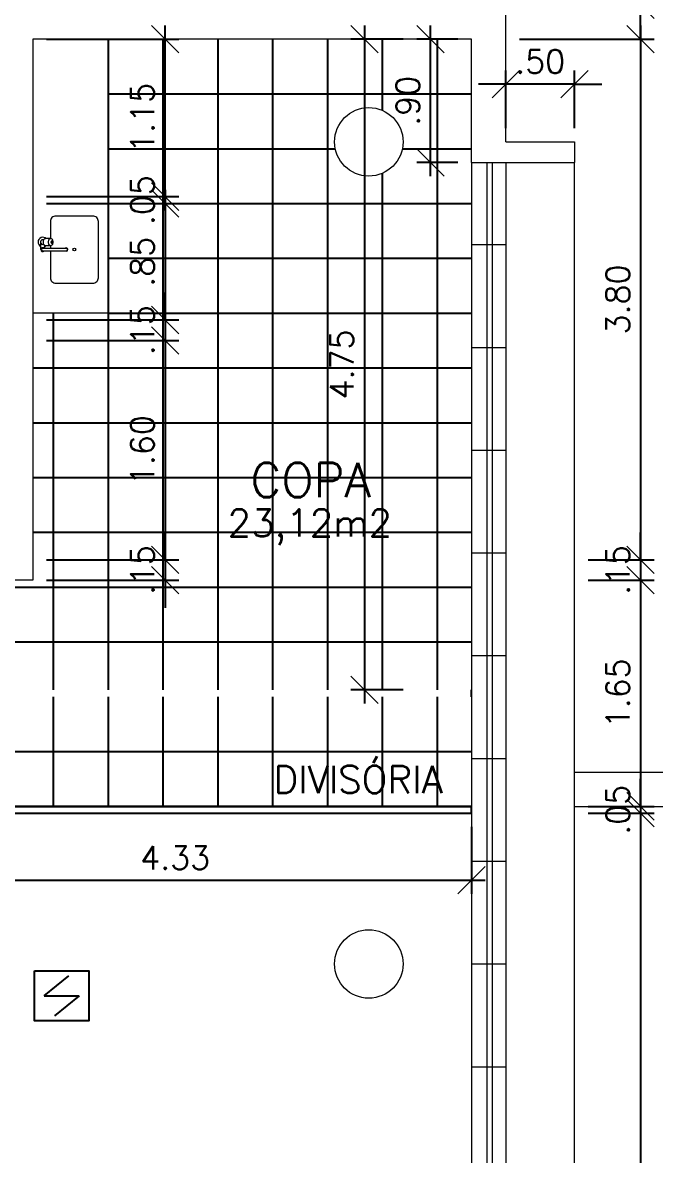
# Model space of a CAD drawing. Header units: millimetres. Extents: x 521 to 1055, y 261 to 520.
# Drawn here: x 578.16 to 582.78, y 328.57 to 336.83 of the extents above; entities that cross this region are included whole.
import ezdxf
from ezdxf.enums import TextEntityAlignment as Align

# ---------------------------------------------------------------- set-up
doc = ezdxf.new("R2010")
doc.units = ezdxf.units.MM
doc.linetypes.add('CONTINU', pattern=[0])
doc.layers.add('0.1', color=8, linetype='Continuous', lineweight=13)
doc.layers.add('ppci', color=8, linetype='Continuous')
doc.styles.add('ROMANS', font='romans')
doc.styles.get("Standard").update_dxf_attribs({"font": 'romans.shx'})
doc.dimstyles.new('Fares Eng - 50', dxfattribs={"dimscale": 2, "dimtxt": 0.085, "dimasz": 0.1, "dimexe": 0.05, "dimexo": 0.05, "dimgap": 0.04, "dimtad": 1, "dimzin": 4, "dimdsep": 46, "dimtxsty": 'ROMANS', "dimblk1": 'OBLIQUE', "dimblk2": 'OBLIQUE', "dimsah": 1, "dimcen": 0.05, "dimdle": 0.05, "dimclrd": 8, "dimclre": 8, "dimclrt": 8, "dimaunit": 1, "dimadec": 0, "dimazin": 0, "dimtfac": 1, "dimtix": 1, "dimtmove": 2, "dimatfit": 0, "dimldrblk": 'OPEN90', "dimfxl": 1, "dimtolj": 1, "dimtzin": 0, "dimarcsym": 0})

# ---------------------------------------------------------------- blocks, each defined once
blk = doc.blocks.new('_OBLIQUE')
at = {"color": 0, "linetype": 'ByBlock'}
blk.add_line((-0.5, -0.5), (0.5, 0.5), dxfattribs=at)
blk = doc.blocks.new('*D1637')
at = {"layer": '0.1', "color": 8, "linetype": 'CONTINU', "lineweight": -2, "transparency": 16777216}
for p, q in [((581.6877, 336.0645), (581.6877, 336.4858)), ((582.1877, 336.0645), (582.1877, 336.4858)), ((581.6877, 336.3858), (581.4877, 336.3858)), ((582.1877, 336.3858), (581.6877, 336.3858)), ((582.1877, 336.3858), (582.3877, 336.3858))]:
    blk.add_line(p, q, dxfattribs=at)
at = {"layer": 'DEFPOINTS', "color": 0, "linetype": 'CONTINU', "lineweight": -2, "transparency": 16777216}
for p in [(581.6877, 336.3858), (581.6877, 335.9645), (582.1877, 335.9645)]:
    blk.add_point(p, dxfattribs=at)
at = {"layer": '0.1', "color": 8, "linetype": 'CONTINU', "lineweight": -2, "transparency": 16777216, "xscale": 0.2, "yscale": 0.2, "zscale": 0.2}
blk.add_blockref('_OBLIQUE', (581.6877, 336.3858), dxfattribs=at)
at = {"layer": '0.1', "color": 8, "linetype": 'CONTINU', "lineweight": -2, "transparency": 16777216, "xscale": 0.2, "yscale": 0.2, "zscale": 0.2, "rotation": 180}
blk.add_blockref('_OBLIQUE', (582.1877, 336.3858), dxfattribs=at)
at = {"layer": '0.1', "color": 8, "linetype": 'CONTINU', "transparency": 16777216, "insert": (581.9377, 336.5508), "char_height": 0.17, "attachment_point": 5, "style": 'ROMANS'}
blk.add_mtext('\\A1;.50', dxfattribs=at)
blk = doc.blocks.new('_Open90')
at = {"color": 0, "linetype": 'ByBlock', "lineweight": -2}
for p, q in [((-0.5, 0.5), (0, 0)), ((0, 0), (-1, 0)), ((0, 0), (-0.5, -0.5))]:
    blk.add_line(p, q, dxfattribs=at)
blk = doc.blocks.new('*D1646')
at = {"layer": '0.1', "color": 8, "linetype": 'CONTINU', "lineweight": -2, "transparency": 16777216}
for p, q in [((581.1372, 335.7145), (581.1372, 336.8145)), ((581.3377, 336.7145), (581.0372, 336.7145)), ((581.3377, 335.8145), (581.0372, 335.8145))]:
    blk.add_line(p, q, dxfattribs=at)
at = {"layer": 'DEFPOINTS', "color": 0, "linetype": 'CONTINU', "lineweight": -2, "transparency": 16777216}
for p in [(581.1372, 336.7145), (581.4377, 336.7145), (581.4377, 335.8145)]:
    blk.add_point(p, dxfattribs=at)
at = {"layer": '0.1', "color": 8, "linetype": 'CONTINU', "lineweight": -2, "transparency": 16777216, "xscale": 0.2, "yscale": 0.2, "zscale": 0.2}
for p, rotation in [((581.1372, 336.7145), 90), ((581.1372, 335.8145), 270)]:
    blk.add_blockref('_OBLIQUE', p, dxfattribs=dict(at, rotation=rotation))
at = {"layer": '0.1', "color": 8, "linetype": 'CONTINU', "transparency": 16777216, "insert": (580.9722, 336.2645), "char_height": 0.17, "attachment_point": 5, "rotation": 90, "style": 'ROMANS'}
blk.add_mtext('\\A1;.90', dxfattribs=at)
blk = doc.blocks.new('*D1653')
at = {"layer": '0.1', "color": 8, "linetype": 'CONTINU', "lineweight": -2, "transparency": 16777216}
for p, q in [((582.6692, 336.9645), (582.6692, 337.1645)), ((581.7877, 336.9645), (582.7692, 336.9645)), ((582.6692, 336.7145), (582.6692, 336.9645)), ((581.7877, 336.7145), (582.7692, 336.7145)), ((582.6692, 336.7145), (582.6692, 336.5145))]:
    blk.add_line(p, q, dxfattribs=at)
at = {"layer": 'DEFPOINTS', "color": 0, "linetype": 'CONTINU', "lineweight": -2, "transparency": 16777216}
for p in [(581.6877, 336.9645), (582.6692, 336.9645), (581.6877, 336.7145)]:
    blk.add_point(p, dxfattribs=at)
at = {"layer": '0.1', "color": 8, "linetype": 'CONTINU', "lineweight": -2, "transparency": 16777216, "xscale": 0.2, "yscale": 0.2, "zscale": 0.2}
for p, rotation in [((582.6692, 336.9645), 270), ((582.6692, 336.7145), 90)]:
    blk.add_blockref('_OBLIQUE', p, dxfattribs=dict(at, rotation=rotation))
at = {"layer": '0.1', "color": 8, "linetype": 'CONTINU', "transparency": 16777216, "insert": (582.4692, 337.2427), "char_height": 0.17, "attachment_point": 5, "rotation": 90, "style": 'ROMANS'}
blk.add_mtext('\\A1;.25', dxfattribs=at)
blk = doc.blocks.new('*D1478')
at = {"layer": '0.1', "color": 8, "linetype": 'CONTINU', "lineweight": -2, "transparency": 16777216}
for p, q in [((582.6692, 336.8145), (582.6692, 332.8145)), ((581.7877, 336.7145), (582.7692, 336.7145)), ((582.2877, 332.9145), (582.7692, 332.9145))]:
    blk.add_line(p, q, dxfattribs=at)
at = {"layer": 'DEFPOINTS', "color": 0, "linetype": 'CONTINU', "lineweight": -2, "transparency": 16777216}
for p in [(581.6877, 336.7145), (582.1877, 332.9145), (582.6692, 332.9145)]:
    blk.add_point(p, dxfattribs=at)
at = {"layer": '0.1', "color": 8, "linetype": 'CONTINU', "lineweight": -2, "transparency": 16777216, "xscale": 0.2, "yscale": 0.2, "zscale": 0.2}
for p, rotation in [((582.6692, 336.7145), 90), ((582.6692, 332.9145), 270)]:
    blk.add_blockref('_OBLIQUE', p, dxfattribs=dict(at, rotation=rotation))
at = {"layer": '0.1', "color": 8, "linetype": 'CONTINU', "transparency": 16777216, "insert": (582.5042, 334.8145), "char_height": 0.17, "attachment_point": 5, "rotation": 90, "style": 'ROMANS'}
blk.add_mtext('\\A1;3.80', dxfattribs=at)
blk = doc.blocks.new('*D1479')
at = {"layer": '0.1', "color": 8, "linetype": 'CONTINU', "lineweight": -2, "transparency": 16777216}
for p, q in [((582.6692, 332.9145), (582.6692, 333.1145)), ((582.2877, 332.9145), (582.7692, 332.9145)), ((582.6692, 332.9145), (582.6692, 332.7645)), ((582.2877, 332.7645), (582.7692, 332.7645)), ((582.6692, 332.7645), (582.6692, 332.5645))]:
    blk.add_line(p, q, dxfattribs=at)
at = {"layer": 'DEFPOINTS', "color": 0, "linetype": 'CONTINU', "lineweight": -2, "transparency": 16777216}
for p in [(582.1877, 332.9145), (582.1877, 332.7645), (582.6692, 332.7645)]:
    blk.add_point(p, dxfattribs=at)
at = {"layer": '0.1', "color": 8, "linetype": 'CONTINU', "lineweight": -2, "transparency": 16777216, "xscale": 0.2, "yscale": 0.2, "zscale": 0.2}
for p, rotation in [((582.6692, 332.9145), 270), ((582.6692, 332.7645), 90)]:
    blk.add_blockref('_OBLIQUE', p, dxfattribs=dict(at, rotation=rotation))
at = {"layer": '0.1', "color": 8, "linetype": 'CONTINU', "transparency": 16777216, "insert": (582.5042, 332.8395), "char_height": 0.17, "attachment_point": 5, "rotation": 90, "style": 'ROMANS'}
blk.add_mtext('\\A1;.15', dxfattribs=at)
blk = doc.blocks.new('PIA')
for p, q in [((0, 0.245), (0.0435, 0.245)), ((0.01, 0.23), (0.01, 0.06)), ((0.01, 0.215), (0.0309, 0.215)), ((0.03, 0.175), (0.01, 0.175))]:
    blk.add_line(p, q)
for points in [[(-0.01, 0.175), (-0.205, 0.175, 0.414214), (-0.245, 0.135), (-0.245, -0.135, 0.414214), (-0.205, -0.175), (0.205, -0.175, 0.414214), (0.245, -0.135), (0.245, 0.135, 0.414214), (0.205, 0.175), (0.08, 0.175)], [(0.08, 0.1728), (0.08, 0.2104, 0.133256), (0.0783, 0.2168, 0.106756), (0.0727, 0.2229, 0.082828), (0.0649, 0.2266, 0.071352), (0.055, 0.2281, 0.071352), (0.0451, 0.2266, 0.082828), (0.0373, 0.2229, 0.106756), (0.0317, 0.2168, 0.133256), (0.03, 0.2104), (0.03, 0.1728)]]:
    blk.add_lwpolyline(points, format="xyb")
blk.add_lwpolyline([(-0.01, 0.23), (-0.01, 0.06)])
blk.add_lwpolyline([(0.03, 0.1728, 0.133256), (0.0317, 0.1664, 0.106756), (0.0373, 0.1603, 0.082828), (0.0451, 0.1565, 0.071352), (0.055, 0.1551, 0.071352), (0.0649, 0.1565, 0.082828), (0.0727, 0.1603, 0.106756), (0.0783, 0.1664, 0.133256), (0.08, 0.1728, 0.133256), (0.0783, 0.1792, 0.106756), (0.0727, 0.1853, 0.082828), (0.0649, 0.189, 0.071352), (0.055, 0.1905, 0.071352), (0.0451, 0.189, 0.082828), (0.0373, 0.1853, 0.106756), (0.0317, 0.1792, 0.133256)], format="xyb", close=True)
at = {"color": 8}
for points in [[(0.046, 0.245, 0.263265), (0.0375, 0.23), (0.0375, 0.223)], [(0.0725, 0.223), (0.0725, 0.23, 0.546464), (0.0477, 0.2459, 0.546464)]]:
    blk.add_lwpolyline(points, format="xyb", dxfattribs=at)
blk.add_lwpolyline([(0.0625, 0.1653, 0.133256), (0.062, 0.1672, 0.106756), (0.0603, 0.169, 0.082828), (0.058, 0.1702, 0.071352), (0.055, 0.1706, 0.071352), (0.052, 0.1702, 0.082828), (0.0497, 0.169, 0.106756), (0.048, 0.1672, 0.133256), (0.0475, 0.1653, 0.133256), (0.048, 0.1634, 0.106756), (0.0497, 0.1615, 0.082828), (0.052, 0.1604, 0.071352), (0.055, 0.16, 0.071352), (0.058, 0.1604, 0.082828), (0.0603, 0.1615, 0.106756), (0.062, 0.1634, 0.133256)], format="xyb", close=True, dxfattribs=at)
blk.add_circle((0, 0), 0.01)
for centre, radius, start, end in [((0.055, 0.23), 0.035, 315.58469, 154.62307), ((0.055, 0.23), 0.035, 205.37693, 224.41531), ((0, 0.06), 0.0125, 143.1301, 36.8699)]:
    blk.add_arc(centre, radius, start, end, dxfattribs=at)
for centre, radius, start, end in [((0, 0.23), 0.015, 311.81031, 228.18969), ((0, 0.23), 0.01, 0.00021, 180.00021), ((0.0435, 0.255), 0.01, 270, 294.61998), ((0, 0.06), 0.01, 180.00012, 0.00012)]:
    blk.add_arc(centre, radius, start, end)
blk = doc.blocks.new('*D1727')
at = {"layer": '0.1', "color": 8, "lineweight": -2, "transparency": 16777216}
for p, q in [((579.2015, 335.4645), (579.2015, 336.8145)), ((578.3377, 336.7145), (579.3015, 336.7145)), ((578.3377, 335.5645), (579.3015, 335.5645))]:
    blk.add_line(p, q, dxfattribs=at)
at = {"layer": 'DEFPOINTS', "color": 0, "lineweight": -2, "transparency": 16777216}
for p in [(578.2377, 336.7145), (579.2015, 336.7145), (578.2377, 335.5645)]:
    blk.add_point(p, dxfattribs=at)
at = {"layer": '0.1', "color": 8, "lineweight": -2, "transparency": 16777216, "xscale": 0.2, "yscale": 0.2, "zscale": 0.2}
for p, rotation in [((579.2015, 336.7145), 90), ((579.2015, 335.5645), 270)]:
    blk.add_blockref('_OBLIQUE', p, dxfattribs=dict(at, rotation=rotation))
at = {"layer": '0.1', "color": 8, "transparency": 16777216, "insert": (579.0365, 336.1395), "char_height": 0.17, "attachment_point": 5, "rotation": 90, "style": 'ROMANS'}
blk.add_mtext('\\A1;1.15', dxfattribs=at)
blk = doc.blocks.new('*D1728')
at = {"layer": '0.1', "color": 8, "linetype": 'CONTINU', "lineweight": -2, "transparency": 16777216}
for p, q in [((579.2015, 335.5645), (579.2015, 335.7645)), ((578.3377, 335.5645), (579.3015, 335.5645)), ((579.2015, 335.5645), (579.2015, 335.5145)), ((578.3377, 335.5145), (579.3015, 335.5145)), ((579.2015, 335.5145), (579.2015, 335.3145))]:
    blk.add_line(p, q, dxfattribs=at)
at = {"layer": 'DEFPOINTS', "color": 0, "linetype": 'CONTINU', "lineweight": -2, "transparency": 16777216}
for p in [(578.2377, 335.5645), (578.2377, 335.5145), (579.2015, 335.5145)]:
    blk.add_point(p, dxfattribs=at)
at = {"layer": '0.1', "color": 8, "linetype": 'CONTINU', "lineweight": -2, "transparency": 16777216, "xscale": 0.2, "yscale": 0.2, "zscale": 0.2}
for p, rotation in [((579.2015, 335.5645), 270), ((579.2015, 335.5145), 90)]:
    blk.add_blockref('_OBLIQUE', p, dxfattribs=dict(at, rotation=rotation))
at = {"layer": '0.1', "color": 8, "linetype": 'CONTINU', "transparency": 16777216, "insert": (579.0365, 335.5395), "char_height": 0.17, "attachment_point": 5, "rotation": 90, "style": 'ROMANS'}
blk.add_mtext('\\A1;.05', dxfattribs=at)
blk = doc.blocks.new('*D1729')
at = {"layer": '0.1', "color": 8, "linetype": 'CONTINU', "lineweight": -2, "transparency": 16777216}
for p, q in [((579.2015, 335.6145), (579.2015, 334.5645)), ((578.3377, 335.5145), (579.3015, 335.5145)), ((578.3377, 334.6645), (579.3015, 334.6645))]:
    blk.add_line(p, q, dxfattribs=at)
at = {"layer": 'DEFPOINTS', "color": 0, "linetype": 'CONTINU', "lineweight": -2, "transparency": 16777216}
for p in [(578.2377, 335.5145), (578.2377, 334.6645), (579.2015, 334.6645)]:
    blk.add_point(p, dxfattribs=at)
at = {"layer": '0.1', "color": 8, "linetype": 'CONTINU', "lineweight": -2, "transparency": 16777216, "xscale": 0.2, "yscale": 0.2, "zscale": 0.2}
for p, rotation in [((579.2015, 335.5145), 90), ((579.2015, 334.6645), 270)]:
    blk.add_blockref('_OBLIQUE', p, dxfattribs=dict(at, rotation=rotation))
at = {"layer": '0.1', "color": 8, "linetype": 'CONTINU', "transparency": 16777216, "insert": (579.0365, 335.0895), "char_height": 0.17, "attachment_point": 5, "rotation": 90, "style": 'ROMANS'}
blk.add_mtext('\\A1;.85', dxfattribs=at)
blk = doc.blocks.new('*D1730')
at = {"layer": '0.1', "color": 8, "linetype": 'CONTINU', "lineweight": -2, "transparency": 16777216}
for p, q in [((579.2015, 334.6645), (579.2015, 334.8645)), ((578.3377, 334.6645), (579.3015, 334.6645)), ((579.2015, 334.6645), (579.2015, 334.5145)), ((578.3377, 334.5145), (579.3015, 334.5145)), ((579.2015, 334.5145), (579.2015, 334.3145))]:
    blk.add_line(p, q, dxfattribs=at)
at = {"layer": 'DEFPOINTS', "color": 0, "linetype": 'CONTINU', "lineweight": -2, "transparency": 16777216}
for p in [(578.2377, 334.6645), (578.2377, 334.5145), (579.2015, 334.5145)]:
    blk.add_point(p, dxfattribs=at)
at = {"layer": '0.1', "color": 8, "linetype": 'CONTINU', "lineweight": -2, "transparency": 16777216, "xscale": 0.2, "yscale": 0.2, "zscale": 0.2}
for p, rotation in [((579.2015, 334.6645), 270), ((579.2015, 334.5145), 90)]:
    blk.add_blockref('_OBLIQUE', p, dxfattribs=dict(at, rotation=rotation))
at = {"layer": '0.1', "color": 8, "linetype": 'CONTINU', "transparency": 16777216, "insert": (579.0365, 334.5895), "char_height": 0.17, "attachment_point": 5, "rotation": 90, "style": 'ROMANS'}
blk.add_mtext('\\A1;.15', dxfattribs=at)
blk = doc.blocks.new('*D1731')
at = {"layer": '0.1', "color": 8, "linetype": 'CONTINU', "lineweight": -2, "transparency": 16777216}
for p, q in [((579.2015, 334.6145), (579.2015, 332.8145)), ((578.3377, 334.5145), (579.3015, 334.5145)), ((578.3377, 332.9145), (579.3015, 332.9145))]:
    blk.add_line(p, q, dxfattribs=at)
at = {"layer": 'DEFPOINTS', "color": 0, "linetype": 'CONTINU', "lineweight": -2, "transparency": 16777216}
for p in [(578.2377, 334.5145), (578.2377, 332.9145), (579.2015, 332.9145)]:
    blk.add_point(p, dxfattribs=at)
at = {"layer": '0.1', "color": 8, "linetype": 'CONTINU', "lineweight": -2, "transparency": 16777216, "xscale": 0.2, "yscale": 0.2, "zscale": 0.2}
for p, rotation in [((579.2015, 334.5145), 90), ((579.2015, 332.9145), 270)]:
    blk.add_blockref('_OBLIQUE', p, dxfattribs=dict(at, rotation=rotation))
at = {"layer": '0.1', "color": 8, "linetype": 'CONTINU', "transparency": 16777216, "insert": (579.0365, 333.7145), "char_height": 0.17, "attachment_point": 5, "rotation": 90, "style": 'ROMANS'}
blk.add_mtext('\\A1;1.60', dxfattribs=at)
blk = doc.blocks.new('*D1732')
at = {"layer": '0.1', "color": 8, "linetype": 'CONTINU', "lineweight": -2, "transparency": 16777216}
for p, q in [((579.2015, 332.9145), (579.2015, 333.1145)), ((578.3377, 332.9145), (579.3015, 332.9145)), ((579.2015, 332.9145), (579.2015, 332.7645)), ((578.3377, 332.7645), (579.3015, 332.7645)), ((579.2015, 332.7645), (579.2015, 332.5645))]:
    blk.add_line(p, q, dxfattribs=at)
at = {"layer": 'DEFPOINTS', "color": 0, "linetype": 'CONTINU', "lineweight": -2, "transparency": 16777216}
for p in [(578.2377, 332.9145), (578.2377, 332.7645), (579.2015, 332.7645)]:
    blk.add_point(p, dxfattribs=at)
at = {"layer": '0.1', "color": 8, "linetype": 'CONTINU', "lineweight": -2, "transparency": 16777216, "xscale": 0.2, "yscale": 0.2, "zscale": 0.2}
for p, rotation in [((579.2015, 332.9145), 270), ((579.2015, 332.7645), 90)]:
    blk.add_blockref('_OBLIQUE', p, dxfattribs=dict(at, rotation=rotation))
at = {"layer": '0.1', "color": 8, "linetype": 'CONTINU', "transparency": 16777216, "insert": (579.0365, 332.8395), "char_height": 0.17, "attachment_point": 5, "rotation": 90, "style": 'ROMANS'}
blk.add_mtext('\\A1;.15', dxfattribs=at)
blk = doc.blocks.new('ÁREA')
for p in [(0.00005, 0.003762), (0, 0)]:
    blk.add_attdef('COMPARTIMENTO', text='', height=0.0025).set_placement(p, align=Align.CENTER)
at = {"color": 1}
for p in [(-0.00005, -0.003762), (-0.000099, -0.007523)]:
    blk.add_attdef('ÁREA', text='', height=0.002, dxfattribs=at).set_placement(p, align=Align.CENTER)
blk = doc.blocks.new('*D1735')
at = {"layer": '0.1', "color": 8, "linetype": 'CONTINU', "lineweight": -2, "transparency": 16777216}
for p, q in [((580.6556, 336.8145), (580.6556, 331.8645)), ((580.9372, 336.7145), (580.5556, 336.7145)), ((580.9372, 331.9645), (580.5556, 331.9645))]:
    blk.add_line(p, q, dxfattribs=at)
at = {"layer": 'DEFPOINTS', "color": 0, "linetype": 'CONTINU', "lineweight": -2, "transparency": 16777216}
for p in [(581.0372, 336.7145), (580.6556, 331.9645), (581.0372, 331.9645)]:
    blk.add_point(p, dxfattribs=at)
at = {"layer": '0.1', "color": 8, "linetype": 'CONTINU', "lineweight": -2, "transparency": 16777216, "xscale": 0.2, "yscale": 0.2, "zscale": 0.2}
for p, rotation in [((580.6556, 336.7145), 90), ((580.6556, 331.9645), 270)]:
    blk.add_blockref('_OBLIQUE', p, dxfattribs=dict(at, rotation=rotation))
at = {"layer": '0.1', "color": 8, "linetype": 'CONTINU', "transparency": 16777216, "insert": (580.4906, 334.3395), "char_height": 0.17, "attachment_point": 5, "rotation": 90, "style": 'ROMANS'}
blk.add_mtext('\\A1;4.75', dxfattribs=at)
blk = doc.blocks.new('*D1736')
at = {"layer": '0.1', "color": 8, "linetype": 'CONTINU', "lineweight": -2, "transparency": 16777216}
for p, q in [((582.6692, 332.8645), (582.6692, 331.0145)), ((582.2877, 332.7645), (582.7692, 332.7645)), ((582.2877, 331.1145), (582.7692, 331.1145))]:
    blk.add_line(p, q, dxfattribs=at)
at = {"layer": 'DEFPOINTS', "color": 0, "linetype": 'CONTINU', "lineweight": -2, "transparency": 16777216}
for p in [(582.1877, 332.7645), (582.1877, 331.1145), (582.6692, 331.1145)]:
    blk.add_point(p, dxfattribs=at)
at = {"layer": '0.1', "color": 8, "linetype": 'CONTINU', "lineweight": -2, "transparency": 16777216, "xscale": 0.2, "yscale": 0.2, "zscale": 0.2}
for p, rotation in [((582.6692, 332.7645), 90), ((582.6692, 331.1145), 270)]:
    blk.add_blockref('_OBLIQUE', p, dxfattribs=dict(at, rotation=rotation))
at = {"layer": '0.1', "color": 8, "linetype": 'CONTINU', "transparency": 16777216, "insert": (582.5042, 331.9395), "char_height": 0.17, "attachment_point": 5, "rotation": 90, "style": 'ROMANS'}
blk.add_mtext('\\A1;1.65', dxfattribs=at)
blk = doc.blocks.new('*D1737')
at = {"layer": '0.1', "color": 8, "linetype": 'CONTINU', "lineweight": -2, "transparency": 16777216}
for p, q in [((582.6692, 331.1145), (582.6692, 331.3145)), ((582.2877, 331.1145), (582.7692, 331.1145)), ((582.6692, 331.1145), (582.6692, 331.0645)), ((582.2877, 331.0645), (582.7692, 331.0645)), ((582.6692, 331.0645), (582.6692, 330.8645))]:
    blk.add_line(p, q, dxfattribs=at)
at = {"layer": 'DEFPOINTS', "color": 0, "linetype": 'CONTINU', "lineweight": -2, "transparency": 16777216}
for p in [(582.1877, 331.1145), (582.1877, 331.0645), (582.6692, 331.0645)]:
    blk.add_point(p, dxfattribs=at)
at = {"layer": '0.1', "color": 8, "linetype": 'CONTINU', "lineweight": -2, "transparency": 16777216, "xscale": 0.2, "yscale": 0.2, "zscale": 0.2}
for p, rotation in [((582.6692, 331.1145), 270), ((582.6692, 331.0645), 90)]:
    blk.add_blockref('_OBLIQUE', p, dxfattribs=dict(at, rotation=rotation))
at = {"layer": '0.1', "color": 8, "linetype": 'CONTINU', "transparency": 16777216, "insert": (582.5042, 331.0895), "char_height": 0.17, "attachment_point": 5, "rotation": 90, "style": 'ROMANS'}
blk.add_mtext('\\A1;.05', dxfattribs=at)
blk = doc.blocks.new('*D1738')
at = {"layer": '0.1', "color": 8, "linetype": 'CONTINU', "lineweight": -2, "transparency": 16777216}
for p, q in [((582.6692, 331.1645), (582.6692, 320.1116)), ((582.2877, 331.0645), (582.7692, 331.0645)), ((582.2877, 320.2116), (582.7692, 320.2116))]:
    blk.add_line(p, q, dxfattribs=at)
at = {"layer": 'DEFPOINTS', "color": 0, "linetype": 'CONTINU', "lineweight": -2, "transparency": 16777216}
for p in [(582.1877, 331.0645), (582.1877, 320.2116), (582.6692, 320.2116)]:
    blk.add_point(p, dxfattribs=at)
at = {"layer": '0.1', "color": 8, "linetype": 'CONTINU', "lineweight": -2, "transparency": 16777216, "xscale": 0.2, "yscale": 0.2, "zscale": 0.2}
for p, rotation in [((582.6692, 331.0645), 90), ((582.6692, 320.2116), 270)]:
    blk.add_blockref('_OBLIQUE', p, dxfattribs=dict(at, rotation=rotation))
at = {"layer": '0.1', "color": 8, "linetype": 'CONTINU', "transparency": 16777216, "insert": (582.5042, 325.638), "char_height": 0.17, "attachment_point": 5, "rotation": 90, "style": 'ROMANS'}
blk.add_mtext('\\A1;10.85', dxfattribs=at)
blk = doc.blocks.new('*D1741')
at = {"layer": '0.1', "color": 8, "linetype": 'CONTINU', "lineweight": -2, "transparency": 16777216}
for p, q in [((577.1127, 330.9645), (577.1127, 330.4749)), ((581.4377, 330.9645), (581.4377, 330.4749)), ((577.0127, 330.5749), (581.5377, 330.5749))]:
    blk.add_line(p, q, dxfattribs=at)
at = {"layer": 'DEFPOINTS', "color": 0, "linetype": 'CONTINU', "lineweight": -2, "transparency": 16777216}
for p in [(577.1127, 331.0645), (581.4377, 331.0645), (581.4377, 330.5749)]:
    blk.add_point(p, dxfattribs=at)
at = {"layer": '0.1', "color": 8, "linetype": 'CONTINU', "lineweight": -2, "transparency": 16777216, "xscale": 0.2, "yscale": 0.2, "zscale": 0.2, "rotation": 180}
blk.add_blockref('_OBLIQUE', (577.1127, 330.5749), dxfattribs=at)
at = {"layer": '0.1', "color": 8, "linetype": 'CONTINU', "lineweight": -2, "transparency": 16777216, "xscale": 0.2, "yscale": 0.2, "zscale": 0.2}
blk.add_blockref('_OBLIQUE', (581.4377, 330.5749), dxfattribs=at)
at = {"layer": '0.1', "color": 8, "linetype": 'CONTINU', "transparency": 16777216, "insert": (579.2752, 330.7399), "char_height": 0.17, "attachment_point": 5, "style": 'ROMANS'}
blk.add_mtext('\\A1;4.33', dxfattribs=at)

msp = doc.modelspace()

# ---------------------------------------------------------------- hatches: boundary and pattern name
at = {"layer": '0.1', "linetype": 'CONTINU', "lineweight": -2}
h = msp.add_hatch(dxfattribs=at)
h.set_pattern_fill('_USER', color=8, scale=0.4, style=0, double=1, pattern_type=0)
h.set_pattern_definition([(0, (575.98774, 331.11448), (0, 0.4), []), (90, (575.98774, 331.11448), (-0.4, 2e-17), [])])
h.paths.add_polyline_path([(581.43774, 335.81448), (581.43774, 336.71448), (578.78774, 336.71448), (578.78774, 334.71448), (578.23774, 334.71448), (578.23774, 332.76448), (575.98774, 332.76448), (575.98774, 331.96448), (581.43774, 331.96448), (581.43774, 332.96448)])
h.paths.add_polyline_path([(580.43774, 335.96448, -1), (580.93774, 335.96448, -1)], flags=16)
h.paths.add_polyline_path([(581.43774, 331.91448), (576.03774, 331.91448), (576.03774, 331.11448), (581.43774, 331.11448)])
h.paths.add_polyline_path([(581.0997, 336.04793), (581.0997, 336.48103), (580.8447, 336.48103), (580.8447, 336.04793)], flags=24)
h.paths.add_polyline_path([(579.16402, 335.85007), (579.16402, 336.42888), (578.90902, 336.42888), (578.90902, 335.85007)], flags=24)
h.paths.add_polyline_path([(579.16402, 335.32293), (579.16402, 335.75603), (578.90902, 335.75603), (578.90902, 335.32293)], flags=24)
h.paths.add_polyline_path([(579.16402, 334.87293), (579.16402, 335.30603), (578.90902, 335.30603), (578.90902, 334.87293)], flags=24)
h.paths.add_polyline_path([(579.16402, 334.37293), (579.16402, 334.80603), (578.90902, 334.80603), (578.90902, 334.37293)], flags=24)
h.paths.add_polyline_path([(579.16402, 333.42507), (579.16402, 334.00388), (578.90902, 334.00388), (578.90902, 333.42507)], flags=24)
h.paths.add_polyline_path([(579.16402, 332.62293), (579.16402, 333.05603), (578.90902, 333.05603), (578.90902, 332.62293)], flags=24)
h.paths.add_polyline_path([(579.55947, 332.98531), (580.9547, 332.98531), (580.9547, 333.34245), (579.55947, 333.34245)], flags=24)
h.paths.add_polyline_path([(579.73693, 333.30839), (580.7905, 333.30839), (580.7905, 333.68339), (579.73693, 333.68339)], flags=24)
h.paths.add_polyline_path([(580.61809, 334.03793), (580.61809, 334.64103), (580.36309, 334.64103), (580.36309, 334.03793)], flags=24)
h.paths.add_polyline_path([(579.97066, 331.15155), (581.40399, 331.15155), (581.40399, 331.50869), (579.97066, 331.50869)], flags=24)

# ---------------------------------------------------------------- linework, layer by layer
at = {"layer": '0.1', "color": 7}
for p, q in [((581.68774, 335.96448), (581.68774, 336.96448)), ((581.43774, 336.71448), (578.23774, 336.71448)), ((578.23774, 336.71448), (578.23774, 332.76448)), ((581.43774, 335.81448), (581.43774, 336.71448)), ((581.68774, 335.96448), (582.18774, 335.96448)), ((582.18774, 335.96448), (582.18774, 335.81448)), ((581.43774, 335.81448), (582.18774, 335.81448)), ((578.23774, 332.76448), (575.08774, 332.76448))]:
    msp.add_line(p, q, dxfattribs=at)
at = {"layer": '0.1', "color": 8, "linetype": 'CONTINU'}
for p, q in [((578.78774, 336.71448), (578.78774, 334.71448)), ((581.43774, 335.81448), (581.43774, 332.81448)), ((581.54774, 335.81448), (581.54774, 317.96448)), ((581.58774, 335.81448), (581.58774, 317.96448)), ((581.68774, 335.81448), (581.68774, 317.96448)), ((582.18774, 317.96448), (582.18774, 335.81448)), ((581.43774, 335.21448), (581.68774, 335.21448)), ((578.78774, 334.71448), (578.23774, 334.71448)), ((581.43774, 334.46448), (581.68774, 334.46448)), ((581.43774, 333.71448), (581.68774, 333.71448)), ((581.43774, 332.96448), (581.68774, 332.96448)), ((581.43774, 332.96448), (581.43774, 331.96448)), ((581.43774, 332.21448), (581.68774, 332.21448)), ((581.43774, 331.91448), (581.43774, 331.11448)), ((581.43774, 331.46448), (581.68774, 331.46448)), ((581.43774, 331.06448), (581.43774, 330.71448)), ((581.43774, 330.91448), (581.43774, 329.96448)), ((581.43774, 330.71448), (581.68774, 330.71448)), ((581.43774, 329.96448), (581.68774, 329.96448)), ((581.43774, 329.96448), (581.43774, 327.46448)), ((581.43774, 329.21448), (581.68774, 329.21448))]:
    msp.add_line(p, q, dxfattribs=at)
at = {"layer": '0.1', "color": 8, "linetype": 'CONTINU', "lineweight": -2}
for p, q in [((581.43774, 331.91448), (581.43774, 331.96448)), ((575.08774, 331.11448), (581.43774, 331.11448)), ((581.43774, 331.06448), (581.43774, 331.11448)), ((575.08774, 331.06448), (581.43774, 331.06448))]:
    msp.add_line(p, q, dxfattribs=at)
at = {"layer": '0.1', "color": 8}
for p, q in [((582.18774, 331.36448), (590.3161, 331.36448)), ((582.18774, 331.11448), (590.3161, 331.11448))]:
    msp.add_line(p, q, dxfattribs=at)
at = {"layer": '0.1', "color": 7}
for centre in [(580.68774, 335.96448), (580.68774, 329.96448)]:
    msp.add_circle(centre, 0.25, dxfattribs=at)
at = {"layer": '0.1', "color": 8}
msp.add_circle((580.68774, 329.96448), 0.25, dxfattribs=at)
at = {"layer": 'ppci', "color": 10, "linetype": 'Continuous'}
for p, q in [((578.32048, 329.73186), (578.49911, 329.87817)), ((578.32048, 329.73186), (578.57379, 329.73186)), ((578.57379, 329.73186), (578.39516, 329.58555))]:
    msp.add_line(p, q, dxfattribs=at)
msp.add_lwpolyline([(578.24924, 329.91407), (578.64503, 329.91407), (578.64503, 329.54965), (578.24924, 329.54965)], close=True, dxfattribs=at)

# ---------------------------------------------------------------- block references
at = {"layer": '0.1', "color": 8, "linetype": 'CONTINU', "rotation": 90}
msp.add_blockref('PIA', (578.53986, 335.17792), dxfattribs=at)
at = {"layer": '0.1', "color": 8}
ref = msp.add_blockref('ÁREA', (580.26372, 333.37089), dxfattribs=dict(at, xscale=133.3333333333333, yscale=133.3333333333333, zscale=133.3333333333333))
ref.add_attrib('COMPARTIMENTO', 'COPA', dxfattribs={"layer": '0', "color": 3, "height": 0.25}).set_placement((580.26372, 333.37089), align=Align.CENTER)
ref.add_attrib('ÁREA', '23,12m2', dxfattribs={"layer": '0', "color": 1, "height": 0.2}).set_placement((580.25709, 333.08293), align=Align.CENTER)

# ---------------------------------------------------------------- texts
msp.add_text('DIVISÓRIA', height=0.2, dxfattribs=at).set_placement((579.99209, 331.21107))

# ---------------------------------------------------------------- dimensions: what is measured, and where the dimension line sits
at = {"layer": '0.1', "color": 8, "linetype": 'CONTINU'}
dim = msp.add_linear_dim(base=(582.66924, 336.96448), p1=(581.68774, 336.71448), p2=(581.68774, 336.96448), angle=90, dimstyle='Fares Eng - 50', dxfattribs=at)
dim.commit()
dim.dimension.update_dxf_attribs({"geometry": '*D1653', "text_midpoint": (582.46924, 337.24265), "dimtype": 160})
at = {"layer": '0.1', "color": 7}
dim = msp.add_linear_dim(base=(579.20152, 336.71448), p1=(578.23774, 335.56448), p2=(578.23774, 336.71448), angle=90, dimstyle='Fares Eng - 50', dxfattribs=at)
dim.commit()
dim.dimension.update_dxf_attribs({"geometry": '*D1727', "text_midpoint": (579.03652, 336.13948)})
at = {"layer": '0.1', "color": 8, "linetype": 'CONTINU'}
for base, p1, p2, picture, middle in [((580.65559, 331.96448), (581.0372, 336.71448), (581.0372, 331.96448), '*D1735', (580.49059, 334.33948)), ((581.1372, 336.71448), (581.43774, 335.81448), (581.43774, 336.71448), '*D1646', (580.9722, 336.26448)), ((582.66924, 332.91448), (581.68774, 336.71448), (582.18774, 332.91448), '*D1478', (582.50424, 334.81448)), ((579.20152, 335.51448), (578.23774, 335.56448), (578.23774, 335.51448), '*D1728', (579.03652, 335.53948)), ((579.20152, 334.66448), (578.23774, 335.51448), (578.23774, 334.66448), '*D1729', (579.03652, 335.08948)), ((579.20152, 334.51448), (578.23774, 334.66448), (578.23774, 334.51448), '*D1730', (579.03652, 334.58948)), ((579.20152, 332.91448), (578.23774, 334.51448), (578.23774, 332.91448), '*D1731', (579.03652, 333.71448)), ((579.20152, 332.76448), (578.23774, 332.91448), (578.23774, 332.76448), '*D1732', (579.03652, 332.83948)), ((582.66924, 332.76448), (582.18774, 332.91448), (582.18774, 332.76448), '*D1479', (582.50424, 332.83948)), ((582.66924, 331.11448), (582.18774, 332.76448), (582.18774, 331.11448), '*D1736', (582.50424, 331.93948)), ((582.66924, 331.06448), (582.18774, 331.11448), (582.18774, 331.06448), '*D1737', (582.50424, 331.08948)), ((582.66924, 320.21156), (582.18774, 331.06448), (582.18774, 320.21156), '*D1738', (582.50424, 325.63802))]:
    dim = msp.add_linear_dim(base=base, p1=p1, p2=p2, angle=90, dimstyle='Fares Eng - 50', dxfattribs=at)
    dim.commit()
    dim.dimension.update_dxf_attribs({"geometry": picture, "text_midpoint": middle})
for base, p1, p2, picture, middle in [((581.68774, 336.38581), (582.18774, 335.96448), (581.68774, 335.96448), '*D1637', (581.93774, 336.55081)), ((581.4377410264, 330.5748833843), (577.1127410264, 331.0644788319), (581.4377410264, 331.0644788319), '*D1741', (579.2752410264, 330.7398833843))]:
    dim = msp.add_linear_dim(base=base, p1=p1, p2=p2, dimstyle='Fares Eng - 50', dxfattribs=at)
    dim.commit()
    dim.dimension.update_dxf_attribs({"geometry": picture, "text_midpoint": middle})

doc.saveas('drawing.dxf')
